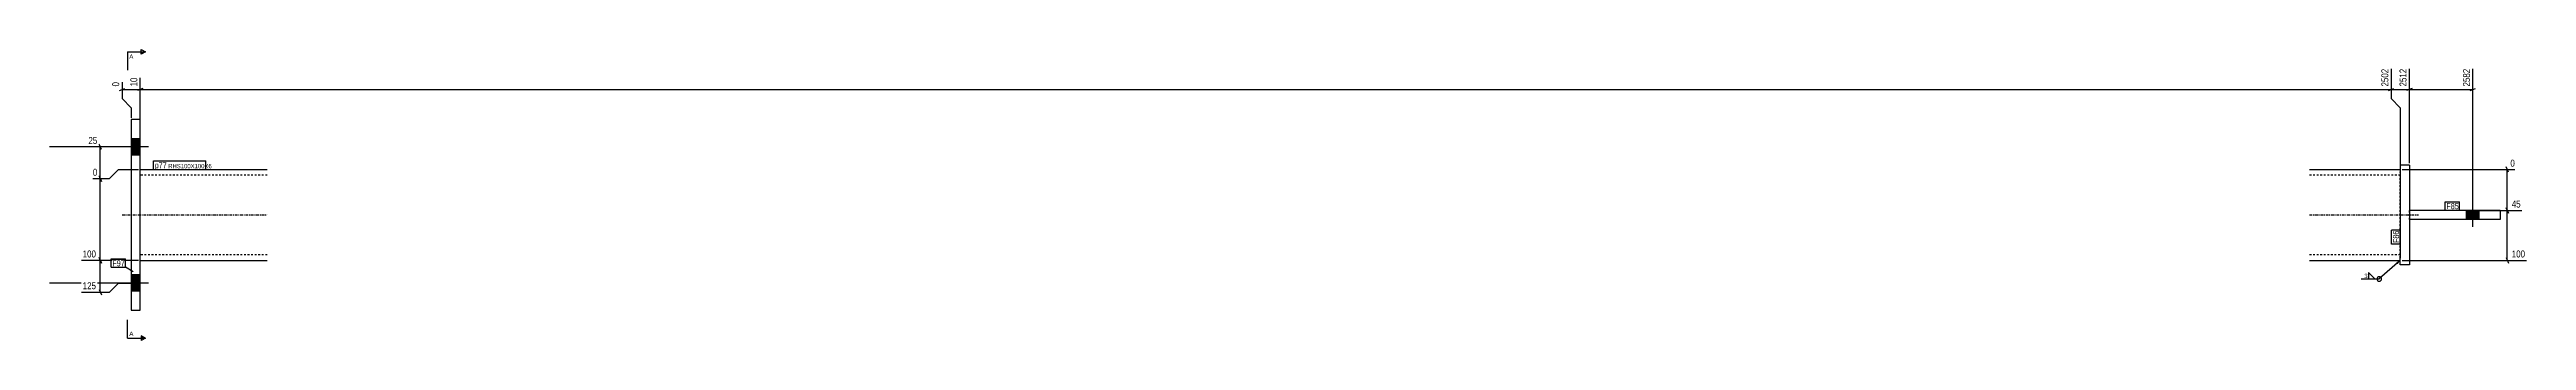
# Model space of a CAD drawing. Header units: millimetres. Extents: x -30 to 24058, y 2 to 931.
# Drawn here: x -30 to 2701, y 5 to 325 of the extents above; entities that cross this region are included whole.
import ezdxf

# ---------------------------------------------------------------- set-up
doc = ezdxf.new("R2010")
doc.units = ezdxf.units.MM
doc.linetypes.add('DXK_LINE_DOT2', pattern=[3.9198, 1.9599, -1.9599])
doc.linetypes.add('DXK_LINE_DOT3', pattern=[5.9187, 2.979, -0.9799, 0.9799, -0.9799])
for name, color, linetype in [('MÅLSÆTNING', 7, 'Continuous'), ('STÅL', 7, 'Continuous'), ('TEKST', 7, 'Continuous')]:
    doc.layers.add(name, color=color, linetype=linetype)
doc.styles.add('Arial', font='ARIAL.TTF', dxfattribs={"height": 0.2})
doc.styles.add('Arial Narrow', font='ARIALN.TTF', dxfattribs={"height": 0.2})

msp = doc.modelspace()

# ---------------------------------------------------------------- hatches: boundary and pattern name
at = {"layer": 'STÅL', "linetype": 'Continuous'}
for points in [[(69.7, 209), (69.7, 227), (59.7, 227), (59.7, 209)], [(2648.5, 148), (2634.5, 148), (2634.5, 138), (2648.5, 138)], [(2648.5, 148), (2634.5, 148), (2634.5, 138), (2648.5, 138)], [(69.7, 59), (69.7, 77), (59.7, 77), (59.7, 59)]]:
    msp.add_hatch(color=96, dxfattribs=at).paths.add_polyline_path(points)
at = {"layer": 'TEKST', "linetype": 'Continuous'}
msp.add_hatch(color=3, dxfattribs=at).paths.add_polyline_path([(2556.9, 90.6), (2561.5, 93), (2558.6, 88.7)])

# ---------------------------------------------------------------- linework, layer by layer
at = {"layer": 'MÅLSÆTNING', "color": 7, "linetype": 'Continuous'}
for p, q in [((2551.5, 304), (2551.5, 271.1)), ((2571.5, 200), (2571.5, 304)), ((2641.5, 155), (2641.5, 304)), ((46.7, 279.9), (52.7, 282.3)), ((49.7, 289.4), (49.7, 271.1)), ((49.7, 281.1), (69.7, 281.1)), ((72.7, 282.3), (66.7, 279.9)), ((72.7, 282.3), (66.7, 279.9)), ((69.7, 220), (69.7, 294.2)), ((69.7, 220), (69.7, 294.2)), ((2548.5, 279.9), (2554.5, 282.3)), ((2551.5, 281.1), (2571.5, 281.1)), ((2574.5, 282.3), (2568.5, 279.9)), ((2638.5, 279.9), (2644.5, 282.3)), ((49.7, 271.1), (59.7, 261.1)), ((59.7, 261.1), (59.7, 250)), ((2551.5, 271.1), (2561.5, 261.1)), ((2561.5, 261.1), (2561.5, 195)), ((2561.5, 261.1), (2561.5, 195)), ((26.9, 215), (24.5, 221)), ((67.7, 218), (12.6, 218)), ((35.7, 183), (45.7, 193)), ((45.7, 193), (67.7, 193)), ((45.7, 193), (67.7, 193)), ((2563.5, 193), (2687.8, 193)), ((2680.7, 190), (2678.3, 196)), ((17.5, 183), (35.7, 183)), ((26.9, 180), (24.5, 186)), ((2643.5, 148), (2695.6, 148)), ((2680.7, 145), (2678.3, 151)), ((2679.5, 93), (2679.5, 148)), ((67.7, 93), (4.8, 93)), ((26.9, 90), (24.5, 96)), ((25.7, 58), (25.7, 93)), ((2563.5, 93), (2700.5, 93)), ((2678.3, 96), (2680.7, 90)), ((4.8, 58), (35.7, 58)), ((24.5, 61), (26.9, 55)), ((35.7, 58), (45.7, 68)), ((45.7, 68), (67.7, 68))]:
    msp.add_line(p, q, dxfattribs=at)
at = {"layer": 'STÅL', "color": 2, "linetype": 'Continuous'}
for p, q in [((69.7, 248), (59.7, 248)), ((59.7, 248), (59.7, 38)), ((69.7, 38), (69.7, 248)), ((69.7, 193), (209.7, 193)), ((2461.5, 193), (2561.5, 193)), ((2561.5, 198), (2561.5, 190.4)), ((2571.5, 198), (2561.5, 198)), ((2571.5, 198), (2571.5, 148)), ((2561.5, 190.4), (2561.5, 189.4)), ((2561.5, 189.4), (2561.5, 181)), ((2561.5, 181), (2561.5, 95.5)), ((2671.5, 148), (2571.5, 148)), ((2571.5, 148), (2571.5, 138)), ((2571.5, 138), (2571.5, 88)), ((2671.5, 138), (2571.5, 138)), ((2671.5, 148), (2671.5, 138)), ((69.7, 93), (209.7, 93)), ((2461.5, 93), (2561.5, 93)), ((2561.5, 88), (2561.5, 95.5)), ((2571.5, 88), (2561.5, 88)), ((59.7, 38), (69.7, 38))]:
    msp.add_line(p, q, dxfattribs=at)
at = {"layer": 'STÅL', "color": 96, "linetype": 'Continuous'}
for p, q in [((69.7, 227), (59.7, 227)), ((79, 218), (-30.3, 218)), ((69.7, 209), (59.7, 209)), ((2641.5, 130), (2641.5, 178)), ((2641.5, 130), (2641.5, 178)), ((2634.5, 138), (2634.5, 148)), ((2634.5, 138), (2634.5, 148)), ((2648.5, 138), (2648.5, 148)), ((2648.5, 138), (2648.5, 148)), ((79, 68), (-30.3, 68)), ((69.7, 77), (59.7, 77)), ((69.7, 59), (59.7, 59))]:
    msp.add_line(p, q, dxfattribs=at)
at = {"layer": 'STÅL', "color": 7, "linetype": 'DXK_LINE_DOT2'}
for p, q in [((69.7, 93), (69.7, 193)), ((2561.5, 193), (2561.5, 190.4)), ((209.7, 187), (69.7, 187)), ((2561.5, 187), (2461.5, 187)), ((2561.5, 95.5), (2561.5, 190.4)), ((2571.5, 138), (2571.5, 148)), ((209.7, 99), (69.7, 99)), ((2561.5, 99), (2461.5, 99)), ((2561.5, 93.9), (2561.5, 95.5)), ((2561.5, 93), (2561.5, 93.9))]:
    msp.add_line(p, q, dxfattribs=at)
at = {"layer": 'STÅL', "color": 7, "linetype": 'DXK_LINE_DOT3'}
for p, q in [((49.7, 143), (209.7, 143)), ((2461.5, 143), (2581.5, 143))]:
    msp.add_line(p, q, dxfattribs=at)

# ---------------------------------------------------------------- wipeouts: each hides what was drawn before it
at = {"color": 0, "linetype": 'Continuous'}
for points in [[(62.2, 315.1), (62.2, 320.1), (57.7, 320.1), (57.7, 315.1)], [(62.2, 9.8), (62.2, 14.8), (57.7, 14.8), (57.7, 9.8)]]:
    msp.add_wipeout(points, dxfattribs=at).dxf.layer = 'TEKST'
at = {"color": 0}
msp.add_wipeout([(2525.2, 73.1), (2525.2, 78.9), (2521.4, 78.9), (2521.4, 73.1)], dxfattribs=at).dxf.layer = 'TEKST'

# ---------------------------------------------------------------- next in the draw order: hatches: boundary and pattern name
at = {"layer": 'TEKST', "linetype": 'Continuous'}
for points in [[(70.7, 320.1), (70.7, 322.6), (75.7, 322.6)], [(70.7, 7.3), (70.7, 9.8), (75.7, 7.3)]]:
    msp.add_hatch(color=30, dxfattribs=at).paths.add_polyline_path(points)

# ---------------------------------------------------------------- next in the draw order: linework, layer by layer
at = {"layer": 'TEKST', "color": 7, "linetype": 'Continuous'}
for p, q in [((55.7, 322.6), (75.7, 322.6)), ((55.7, 7.3), (55.7, 27.3)), ((55.7, 7.3), (75.7, 7.3))]:
    msp.add_line(p, q, dxfattribs=at)
at = {"layer": 'TEKST', "color": 30, "linetype": 'Continuous'}
for p, q in [((70.7, 320.1), (70.7, 325.1)), ((70.7, 325.1), (75.7, 322.6)), ((75.7, 322.6), (70.7, 320.1)), ((75.7, 7.3), (70.7, 9.8)), ((70.7, 9.8), (70.7, 4.8)), ((75.7, 7.3), (70.7, 4.8))]:
    msp.add_line(p, q, dxfattribs=at)
at = {"layer": 'TEKST', "color": 3, "linetype": 'Continuous'}
for p, q in [((2561.5, 93), (2538.3, 72.5)), ((2518.3, 72.5), (2538.3, 72.5)), ((2533.4, 72.5), (2526.3, 79.7)), ((2526.3, 79.7), (2526.3, 72.5)), ((2526.3, 72.5), (2533.4, 72.5))]:
    msp.add_line(p, q, dxfattribs=at)
for start, end in [(90, 270), (270, 90)]:
    msp.add_arc((2538.3, 72.5), 2.5, start, end, dxfattribs=at)

# ---------------------------------------------------------------- next in the draw order: texts
at = {"layer": 'TEKST', "color": 3, "linetype": 'Continuous', "style": 'Arial'}
for p in [(57.7, 315.1), (57.7, 9.8)]:
    msp.add_text('A', height=4.78, dxfattribs=at).set_placement(p)
at = {"layer": 'TEKST', "color": 3, "style": 'Arial Narrow'}
msp.add_text('3', height=4.77, dxfattribs=at).set_placement((2521.8, 73.5))

# ---------------------------------------------------------------- next in the draw order: wipeouts: each hides what was drawn before it
at = {"color": 0, "linetype": 'Continuous'}
for points in [[(2569.9, 305.6), (2558.7, 305.6), (2558.7, 282.9), (2569.9, 282.9)], [(2695.7, 149.6), (2695.7, 160.8), (2682.8, 160.8), (2682.8, 149.6)], [(22.5, 94.6), (22.5, 105.8), (4.7, 105.8), (4.7, 94.6)], [(2700.6, 94.6), (2700.6, 105.8), (2682.8, 105.8), (2682.8, 94.6)], [(22.5, 59.6), (22.5, 70.8), (4.7, 70.8), (4.7, 59.6)]]:
    msp.add_wipeout(points, dxfattribs=at).dxf.layer = 'MÅLSÆTNING'
at = {"color": 0}
for points in [[(98.5, 194.4), (98.5, 201.4), (85.7, 201.4), (85.7, 194.4)], [(2625.5, 149.4), (2625.5, 156.4), (2612.3, 156.4), (2612.3, 149.4)], [(2560.1, 125.2), (2553.1, 125.2), (2553.1, 112), (2560.1, 112)]]:
    msp.add_wipeout(points, dxfattribs=at).dxf.layer = 'TEKST'

# ---------------------------------------------------------------- next in the draw order: linework, layer by layer
at = {"layer": 'MÅLSÆTNING', "color": 7, "linetype": 'Continuous'}
for p, q in [((2551.5, 304), (2551.5, 271.1)), ((2571.5, 200), (2571.5, 304)), ((69.7, 281.1), (2551.5, 281.1)), ((2548.5, 279.9), (2554.5, 282.3)), ((2574.5, 282.3), (2568.5, 279.9)), ((2571.5, 281.1), (2641.5, 281.1)), ((2551.5, 271.1), (2561.5, 261.1)), ((2679.5, 148), (2679.5, 193)), ((25.7, 93), (25.7, 183)), ((2643.5, 148), (2695.6, 148)), ((2678.3, 151), (2680.7, 145)), ((67.7, 93), (4.8, 93)), ((24.5, 96), (26.9, 90))]:
    msp.add_line(p, q, dxfattribs=at)

# ---------------------------------------------------------------- next in the draw order: texts
at = {"layer": 'MÅLSÆTNING', "color": 3, "linetype": 'Continuous', "style": 'Arial Narrow'}
msp.add_text('2512', height=7.64, rotation=90.0002, dxfattribs=at).set_placement((2568.3, 284.5))
for s, p in [('45', (2684.4, 151.2)), ('100', (6.3, 96.2)), ('100', (2684.4, 96.2)), ('125', (6.3, 61.2))]:
    msp.add_text(s, height=7.64, dxfattribs=at).set_placement(p)

# ---------------------------------------------------------------- next in the draw order: wipeouts: each hides what was drawn before it
at = {"color": 0}
for points in [[(98.5, 194.4), (98.5, 201.4), (85.7, 201.4), (85.7, 194.4)], [(2625.5, 149.4), (2625.5, 156.4), (2612.3, 156.4), (2612.3, 149.4)], [(2560.1, 125.2), (2553.1, 125.2), (2553.1, 112), (2560.1, 112)]]:
    msp.add_wipeout(points, dxfattribs=at).dxf.layer = 'TEKST'

# ---------------------------------------------------------------- next in the draw order: linework, layer by layer
at = {"layer": 'TEKST', "color": 7, "linetype": 'Continuous'}
for p, q in [((84.5, 193.2), (84.5, 202.6)), ((2611.1, 157.6), (2626.7, 157.6)), ((2611.1, 148.2), (2611.1, 157.6)), ((2611.1, 148.2), (2626.7, 148.2)), ((2626.7, 148.2), (2626.7, 157.6)), ((2551.9, 110.8), (2551.9, 126.4)), ((2561.3, 126.4), (2551.9, 126.4)), ((2561.3, 110.8), (2551.9, 110.8)), ((2561.3, 110.8), (2561.3, 126.4))]:
    msp.add_line(p, q, dxfattribs=at)

# ---------------------------------------------------------------- next in the draw order: texts
at = {"layer": 'TEKST', "color": 3, "style": 'Arial Narrow'}
msp.add_text('F85', height=6.68, dxfattribs=at).set_placement((2612.3, 149.4))
msp.add_text('F86', height=6.68, rotation=90.0002, dxfattribs=at).set_placement((2560.1, 112))

# ---------------------------------------------------------------- next in the draw order: wipeouts: each hides what was drawn before it
at = {"color": 0, "linetype": 'Continuous'}
for points in [[(2549.9, 305.6), (2538.7, 305.6), (2538.7, 282.9), (2549.9, 282.9)], [(2639.9, 305.6), (2628.7, 305.6), (2628.7, 282.9), (2639.9, 282.9)], [(68.1, 295.8), (56.9, 295.8), (56.9, 282.9), (68.1, 282.9)], [(23.9, 184.6), (23.9, 195.8), (15.9, 195.8), (15.9, 184.6)], [(2689.4, 194.6), (2689.4, 205.8), (2681.3, 205.8), (2681.3, 194.6)]]:
    msp.add_wipeout(points, dxfattribs=at).dxf.layer = 'MÅLSÆTNING'
at = {"color": 0}
for points in [[(140.8, 194.4), (140.8, 199.4), (100.6, 199.4), (100.6, 194.4)], [(52.2, 86.5), (52.2, 93.5), (39, 93.5), (39, 86.5)]]:
    msp.add_wipeout(points, dxfattribs=at).dxf.layer = 'TEKST'

# ---------------------------------------------------------------- next in the draw order: linework, layer by layer
at = {"layer": 'MÅLSÆTNING', "color": 7, "linetype": 'Continuous'}
for p, q in [((25.7, 183), (25.7, 218)), ((35.7, 183), (45.7, 193)), ((17.5, 183), (35.7, 183)), ((24.5, 186), (26.9, 180))]:
    msp.add_line(p, q, dxfattribs=at)

# ---------------------------------------------------------------- next in the draw order: texts
at = {"layer": 'MÅLSÆTNING', "color": 3, "linetype": 'Continuous', "style": 'Arial Narrow'}
for s, p in [('2502', (2548.3, 284.5)), ('2582', (2638.3, 284.5))]:
    msp.add_text(s, height=7.64, rotation=90.0002, dxfattribs=at).set_placement(p)
for p in [(17.5, 186.2), (2682.9, 196.2)]:
    msp.add_text('0', height=7.64, dxfattribs=at).set_placement(p)

# ---------------------------------------------------------------- next in the draw order: wipeouts: each hides what was drawn before it
at = {"color": 0, "linetype": 'Continuous'}
msp.add_wipeout([(48.1, 291), (36.9, 291), (36.9, 282.9), (48.1, 282.9)], dxfattribs=at).dxf.layer = 'MÅLSÆTNING'
at = {"color": 0}
for points in [[(140.8, 194.4), (140.8, 199.4), (100.6, 199.4), (100.6, 194.4)], [(52.2, 86.5), (52.2, 93.5), (39, 93.5), (39, 86.5)]]:
    msp.add_wipeout(points, dxfattribs=at).dxf.layer = 'TEKST'

# ---------------------------------------------------------------- next in the draw order: linework, layer by layer
at = {"layer": 'TEKST', "color": 7, "linetype": 'Continuous'}
for p, q in [((55.7, 322.6), (55.7, 302.6)), ((84.5, 202.6), (142, 202.6)), ((84.5, 193.2), (142, 193.2)), ((142, 193.2), (142, 202.6)), ((37.8, 94.7), (53.4, 94.7)), ((37.8, 85.3), (37.8, 94.7)), ((37.8, 85.3), (53.4, 85.3)), ((53.4, 85.3), (53.4, 94.7)), ((62, 80.3), (53.4, 85.3))]:
    msp.add_line(p, q, dxfattribs=at)

# ---------------------------------------------------------------- next in the draw order: texts
at = {"layer": 'MÅLSÆTNING', "color": 3, "linetype": 'Continuous', "style": 'Arial Narrow'}
for s, p in [('0', (46.5, 284.5)), ('10', (66.5, 284.5))]:
    msp.add_text(s, height=7.64, rotation=90.0002, dxfattribs=at).set_placement(p)
at = {"layer": 'TEKST', "color": 3, "style": 'Arial Narrow'}
for s, height, p in [('p77', 6.68, (85.7, 194.4)), ('RHS100X100X6', 4.772, (100.6, 194.4)), ('F97', 6.68, (39, 86.5))]:
    msp.add_text(s, height=height, dxfattribs=at).set_placement(p)

# ---------------------------------------------------------------- next in the draw order: wipeouts: each hides what was drawn before it
at = {"color": 0, "linetype": 'Continuous'}
msp.add_wipeout([(23.9, 219.6), (23.9, 230.8), (11, 230.8), (11, 219.6)], dxfattribs=at).dxf.layer = 'MÅLSÆTNING'

# ---------------------------------------------------------------- next in the draw order: texts
at = {"layer": 'MÅLSÆTNING', "color": 3, "linetype": 'Continuous', "style": 'Arial Narrow'}
msp.add_text('25', height=7.64, dxfattribs=at).set_placement((12.6, 221.2))

doc.saveas('drawing.dxf')
